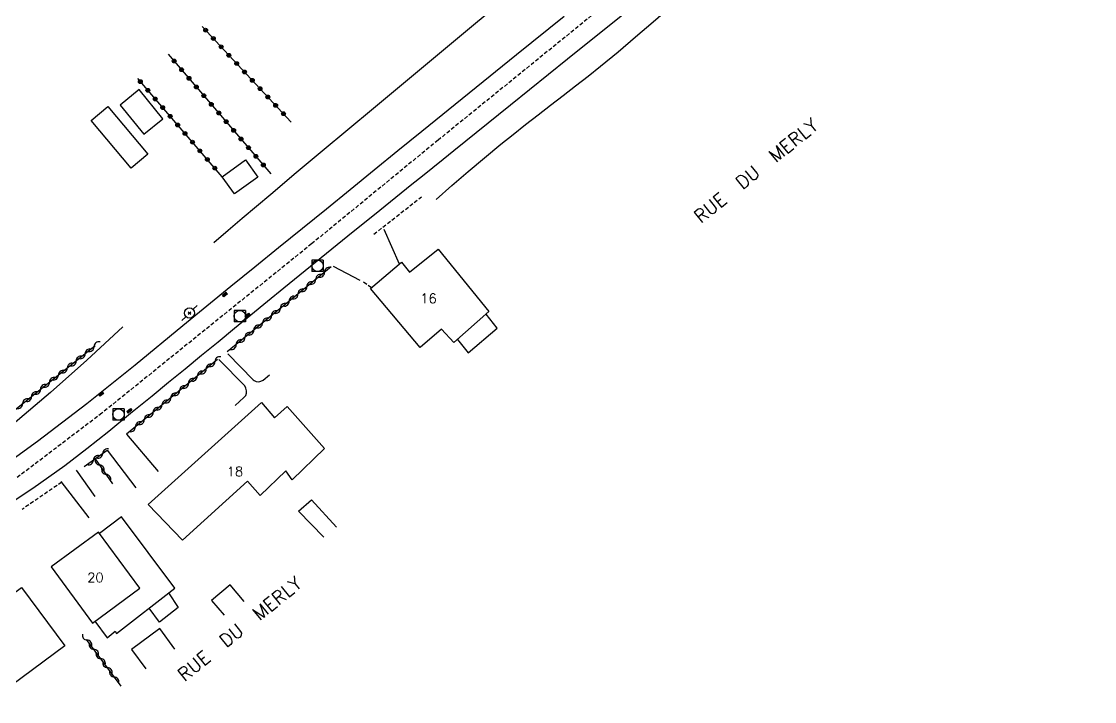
# Model space of a CAD drawing. Header units: millimetres. Extents: x 146998 to 148000, y 143999 to 145000.
# Drawn here: x 147859 to 148000, y 144462.6 to 144551.9 of the extents above; entities that cross this region are included whole.
import ezdxf
from ezdxf.enums import TextEntityAlignment as Align

# ---------------------------------------------------------------- set-up
doc = ezdxf.new("R2010")
doc.units = ezdxf.units.MM
doc.linetypes.add('DASHED', pattern=[0.75, 0.5, -0.25])
doc.layers.get('0').update_dxf_attribs({"linetype": 'CONTINUOUS'})
for name, color, linetype in [('W0001', 6, 'DASHED'), ('W0008', 7, 'CONTINUOUS'), ('W0014', 7, 'CONTINUOUS'), ('W0017', 7, 'CONTINUOUS'), ('W0101', 7, 'CONTINUOUS'), ('W0104', 1, 'CONTINUOUS'), ('W0112', 1, 'DASHED'), ('W0211', 2, 'CONTINUOUS'), ('W0310', 3, 'CONTINUOUS'), ('W0323', 7, 'CONTINUOUS'), ('W0333', 7, 'CONTINUOUS'), ('W0401', 7, 'CONTINUOUS'), ('W0420', 7, 'CONTINUOUS'), ('W0473', 7, 'CONTINUOUS'), ('W0515', 5, 'CONTINUOUS'), ('W0989', 7, 'CONTINUOUS'), ('W0991', 7, 'CONTINUOUS')]:
    doc.layers.add(name, color=color, linetype=linetype)
doc.styles.get("Standard").update_dxf_attribs({"font": 'romans.shx', "width": 0.85})

# ---------------------------------------------------------------- blocks, each defined once
blk = doc.blocks.new('T473')
for p, q in [((-0.166667, 0.166667), (0.166667, -0.166667)), ((-0.166667, -0.166667), (0.166667, 0.166667)), ((0.500001, 0.500001), (1.000002, 1.000002)), ((-1.000002, -1.000002), (-0.500001, -0.500001))]:
    blk.add_line(p, q)
blk.add_ellipse((0, 0), major_axis=(0.471405, 0.471405), ratio=1, start_param=5.4977871438, end_param=11.780972451)
blk = doc.blocks.new('T401')
for p, q in [((-0.3, 0.3), (0, 0.3)), ((-0.3, -0.25), (-0.3, 0.3)), ((-0.3, 0.15), (0, 0.15)), ((-0.3, 0), (0, 0)), ((0, 0.3), (0, -0.25)), ((-0.3, -0.15), (0, -0.15)), ((-0.3, -0.25), (-0.3, -0.3)), ((-0.3, -0.3), (0, -0.3)), ((0, -0.3), (0, -0.25))]:
    blk.add_line(p, q)
blk = doc.blocks.new('T420')
for p, q in [((0.75, 0.75), (-0.75, 0.75)), ((-0.75, 0.75), (-0.75, -0.75)), ((0.75, 0.75), (0.75, -0.75)), ((0.75, -0.75), (-0.75, -0.75))]:
    blk.add_line(p, q)
blk.add_ellipse((0, 0), major_axis=(-0.53, 0.53), ratio=1, start_param=3.926991, end_param=10.210176)
blk = doc.blocks.new('t323o')
at = {"color": 0, "linetype": 'Continuous'}
for radius in [0.25, 0.15]:
    blk.add_circle((0, 0), radius, dxfattribs=at)
blk = doc.blocks.new('t310o')
at = {"color": 0, "linetype": 'Continuous'}
for centre, start, end in [((-0.5, 0.38), 216.8699, 323.1304), ((0.5, -0.37), 36.8699, 143.1303)]:
    blk.add_arc(centre, 0.625, start, end, dxfattribs=at)

msp = doc.modelspace()

# ---------------------------------------------------------------- linework, layer by layer
at = {"layer": 'W0001'}
msp.add_lwpolyline([(148000, 144605.5), (147964.2, 144577.27), (147913.72, 144536.36), (147897.1, 144522.74), (147869.54, 144500.51), (147857.06, 144491.03), (147841.66, 144481.06), (147830.41, 144473.58), (147826.21, 144472.28), (147821.48, 144471.73), (147816, 144472.02), (147809.99, 144473.52), (147801.09, 144478.72), (147783.35, 144489.85), (147769.6, 144499.59)], dxfattribs=at)
at = {"layer": 'W0008'}
for points in [[(147910.29, 144530.56), (147911.67, 144531.67), (147913.04, 144532.78), (147914.41, 144533.88), (147915.79, 144534.99), (147923.26, 144541.01), (147930.74, 144547.03), (147938.21, 144553.06), (147945.69, 144559.08), (147953.16, 144565.1), (147960.64, 144571.12), (147968.11, 144577.15), (147975.58, 144583.18), (147978.05, 144585.18), (147980.51, 144587.19), (147982.97, 144589.21), (147985.43, 144591.23), (147987.9, 144593.24), (147990.37, 144595.23), (147992.86, 144597.22), (147995.37, 144599.18), (147996.99, 144600.43), (147998.63, 144601.66), (148000, 144602.67)], [(147930.28, 144552.61), (147924.05, 144547.57), (147917.82, 144542.53), (147911.59, 144537.48), (147908.45, 144534.94), (147905.32, 144532.4), (147902.18, 144529.85), (147899.05, 144527.3), (147895.91, 144524.76), (147892.77, 144522.21), (147889.64, 144519.67), (147886.49, 144517.13), (147880.18, 144511.99), (147873.89, 144506.82), (147867.54, 144501.72), (147861.07, 144496.77), (147857.87, 144494.48)]]:
    msp.add_lwpolyline(points, dxfattribs=at)
at = {"layer": 'W0014'}
msp.add_lwpolyline([(147856.19, 144487.8), (147860.46, 144490.67), (147864.65, 144493.65), (147867.58, 144495.87), (147870.45, 144498.16), (147873.29, 144500.49), (147876.13, 144502.8), (147878.31, 144504.56), (147880.47, 144506.33), (147882.64, 144508.11), (147884.8, 144509.88), (147886.96, 144511.66), (147889.13, 144513.43), (147891.29, 144515.21), (147893.46, 144516.97), (147897.66, 144520.38), (147901.87, 144523.78), (147906.08, 144527.17), (147910.29, 144530.56)], dxfattribs=at)
at = {"layer": 'W0017'}
for points in [[(147903.48, 144517.92), (147899.97, 144519.75)], [(147886.1, 144508.28), (147889.42, 144504.87), (147889.56, 144504.79), (147889.64, 144504.74), (147889.83, 144504.68), (147890.15, 144504.64), (147890.41, 144504.7), (147890.72, 144504.86), (147891.57, 144505.56)], [(147887.05, 144501.51), (147888.18, 144502.56), (147888.44, 144502.84), (147888.53, 144503.12), (147888.53, 144503.44), (147888.46, 144503.8), (147888.31, 144504.09), (147884.89, 144507.54)], [(147872.79, 144497.75), (147876.92, 144492.85)], [(147874.06, 144490.69), (147870.29, 144495.64)], [(147866.14, 144493.01), (147868.62, 144489.57)], [(147864.13, 144491.52), (147867.82, 144486.78)]]:
    msp.add_lwpolyline(points, dxfattribs=at)
at = {"layer": 'W0101'}
for points in [[(147904.85, 144516.89), (147908.93, 144520.32), (147909.98, 144519.02), (147913.73, 144522.03), (147920.4, 144513.85), (147915.81, 144509.79), (147914.19, 144511.56), (147911.38, 144509.13)], [(147875.6, 144488.5), (147890.5, 144501.9), (147892.24, 144499.88), (147893.88, 144501.39), (147898.79, 144495.87), (147894.56, 144491.76), (147893.71, 144492.93), (147890.33, 144489.7), (147888.69, 144491.57), (147880.14, 144483.81)], [(147862.87, 144480.31), (147868.29, 144472.94), (147874.52, 144477.52), (147869.1, 144484.89)], [(147849.09, 144470.32), (147858.96, 144477.62), (147864.65, 144469.94), (147854.78, 144462.64)]]:
    msp.add_lwpolyline(points, close=True, dxfattribs=at)
at = {"layer": 'W0104'}
for points in [[(147877.56, 144539.18), (147874.45, 144543.02), (147871.92, 144540.96), (147875.03, 144537.13)], [(147870.33, 144540.78), (147875.56, 144534.5), (147873.37, 144532.67), (147868.14, 144538.95)], [(147890.04, 144531.52), (147886.98, 144529.31), (147885.36, 144531.54), (147888.42, 144533.76)]]:
    msp.add_lwpolyline(points, close=True, dxfattribs=at)
for points in [[(147916.27, 144510.19), (147916.27, 144510.2), (147917.69, 144508.42), (147921.48, 144511.66), (147920.04, 144513.53), (147920.03, 144513.52)], [(147868.62, 144473.19), (147868.62, 144473.19), (147870.21, 144471.01), (147871.29, 144471.86), (147871.44, 144471.57), (147879.13, 144477.53), (147872.11, 144486.89), (147869.24, 144484.7)], [(147888.23, 144475.79), (147886.39, 144477.97), (147883.96, 144475.92), (147885.6, 144473.98)], [(147878.3, 144476.89), (147879.56, 144474.97), (147877.11, 144473.05), (147875.74, 144474.9)]]:
    msp.add_lwpolyline(points, dxfattribs=at)
at = {"layer": 'W0112'}
for points in [[(147905.3, 144524.01), (147911.54, 144528.93)], [(147904.96, 144516.98), (147903.84, 144517.76)], [(147864.26, 144491.43), (147859.05, 144487.87)]]:
    msp.add_lwpolyline(points, dxfattribs=at)
at = {"layer": 'W0211'}
for points in [[(147922.33, 144554.72), (147918.91, 144551.89), (147915.49, 144549.05), (147912.07, 144546.22), (147908.65, 144543.38), (147905.24, 144540.54), (147901.85, 144537.72), (147898.47, 144534.9), (147895.09, 144532.07), (147891.72, 144529.24), (147889.85, 144527.66), (147887.99, 144526.07), (147886.12, 144524.48), (147884.27, 144522.89)], [(147913.45, 144528.56), (147915.55, 144530.41), (147917.67, 144532.23), (147919.81, 144534.04), (147921.96, 144535.82), (147923.58, 144537.12), (147925.22, 144538.41), (147926.86, 144539.68), (147928.51, 144540.94), (147930.16, 144542.21), (147931.8, 144543.48), (147933.44, 144544.76), (147935.06, 144546.06), (147937.39, 144547.98), (147939.69, 144549.92), (147941.97, 144551.89), (147944.25, 144553.87)], [(147872.27, 144511.83), (147867.56, 144507.48), (147862.77, 144503.22), (147857.89, 144499.05), (147852.94, 144494.98), (147850.92, 144493.38), (147848.86, 144491.82), (147846.78, 144490.3), (147844.67, 144488.82)]]:
    msp.add_lwpolyline(points, dxfattribs=at)
at = {"layer": 'W0310'}
for points in [[(147899.68, 144519.74), (147893.61, 144514.77), (147886.02, 144508.57)], [(147868.67, 144509.36), (147852.08, 144496.15)], [(147884.74, 144507.55), (147872.78, 144497.77)], [(147870.22, 144495.62), (147867.2, 144493.47)], [(147868.67, 144494.52), (147870.95, 144491.22)], [(147872.05, 144464.66), (147867.52, 144470.8)]]:
    msp.add_lwpolyline(points, dxfattribs=at)
at = {"layer": 'W0323'}
for points in [[(147894.42, 144538.74), (147882.73, 144551.27)], [(147878.24, 144547.67), (147891.74, 144531.96)], [(147885.36, 144531.54), (147874.24, 144544.46)]]:
    msp.add_lwpolyline(points, dxfattribs=at)
at = {"layer": 'W0333'}
for points in [[(147908.66, 144520.09), (147906.64, 144524.61)], [(147898.7, 144484.2), (147895.39, 144487.63), (147897.07, 144489.14)], [(147897.07, 144489.14), (147900.39, 144485.55)]]:
    msp.add_lwpolyline(points, dxfattribs=at)
at = {"layer": 'W0515'}
msp.add_lwpolyline([(147879.13, 144469.53), (147877.14, 144472.21), (147873.44, 144469.45), (147875.33, 144466.92)], dxfattribs=at)

# ---------------------------------------------------------------- block references
at = {"layer": 'W0310'}
for p, rotation in [((147898.79, 144519.02), 219.2919772632908), ((147897.63, 144518.07), 219.2919772632908), ((147895.31, 144516.17), 219.2919772632908), ((147896.47, 144517.12), 219.2919772632908), ((147894.15, 144515.22), 219.2919772632908), ((147891.82, 144513.32), 219.262265329947), ((147892.99, 144514.27), 219.262265329947), ((147890.66, 144512.37), 219.262265329947), ((147888.34, 144510.47), 219.262265329947), ((147889.5, 144511.42), 219.262265329947), ((147868.51, 144509.24), 218.54376269546), ((147887.18, 144509.52), 219.262265329947), ((147866.16, 144507.37), 218.54376269546), ((147867.33, 144508.3), 218.54376269546), ((147864.99, 144506.43), 218.54376269546), ((147883.23, 144506.32), 219.2927986428639), ((147884.39, 144507.27), 219.2927986428639), ((147862.64, 144504.56), 218.54376269546), ((147863.81, 144505.5), 218.54376269546), ((147882.07, 144505.37), 219.2927986428639), ((147861.47, 144503.63), 218.54376269546), ((147879.75, 144503.47), 219.2927986428639), ((147880.91, 144504.42), 219.2927986428639), ((147859.12, 144501.76), 218.54376269546), ((147860.29, 144502.69), 218.54376269546), ((147878.59, 144502.52), 219.2927986428639), ((147876.27, 144500.62), 219.2927986428639), ((147877.43, 144501.57), 219.2927986428639), ((147875.11, 144499.67), 219.2927986428639), ((147873.94, 144498.72), 219.2927986428639), ((147869.64, 144495.21), 215.4461367292185), ((147868.42, 144494.34), 215.4461367292185), ((147869.25, 144493.68), 304.6526981693788), ((147870.1, 144492.45), 304.6526981693788), ((147867.6, 144470.7), 126.3858549406725), ((147868.49, 144469.49), 126.3858549406725), ((147869.38, 144468.28), 126.3858549406725), ((147870.27, 144467.08), 126.3858549406725), ((147871.16, 144465.87), 126.3858549406725)]:
    msp.add_blockref('t310o', p, dxfattribs=dict(at, rotation=rotation))
at = {"layer": 'W0323'}
for p, rotation in [((147883.17, 144550.8), 133.0038282652218), ((147884.19, 144549.71), 133.0038282652218), ((147885.21, 144548.61), 133.0038282652218), ((147886.23, 144547.51), 133.0038282652218), ((147879.03, 144546.75), 310.6667915474561), ((147887.26, 144546.42), 133.0038282652218), ((147880.01, 144545.61), 310.6667915474561), ((147880.99, 144544.48), 310.6667915474561), ((147888.28, 144545.32), 133.0038282652218), ((147874.59, 144544.05), 130.7149694078757), ((147881.96, 144543.34), 310.6667915474561), ((147889.3, 144544.22), 133.0038282652218), ((147890.33, 144543.12), 133.0038282652218), ((147875.57, 144542.91), 130.7149694078757), ((147876.55, 144541.77), 130.7149694078757), ((147882.94, 144542.2), 310.6667915474561), ((147891.35, 144542.03), 133.0038282652218), ((147877.53, 144540.64), 130.7149694078757), ((147883.92, 144541.06), 310.6667915474561), ((147892.37, 144540.93), 133.0038282652218), ((147878.51, 144539.5), 130.7149694078757), ((147884.9, 144539.93), 310.6667915474561), ((147885.87, 144538.79), 310.6667915474561), ((147893.4, 144539.83), 133.0038282652218), ((147879.49, 144538.36), 130.7149694078757), ((147886.85, 144537.65), 310.6667915474561), ((147880.46, 144537.23), 130.7149694078757), ((147881.44, 144536.09), 130.7149694078757), ((147887.83, 144536.51), 310.6667915474561), ((147882.42, 144534.95), 130.7149694078757), ((147888.81, 144535.37), 310.6667915474561), ((147883.4, 144533.82), 130.7149694078757), ((147889.78, 144534.24), 310.6667915474561), ((147884.38, 144532.68), 130.7149694078757), ((147890.76, 144533.1), 310.6667915474561)]:
    msp.add_blockref('t323o', p, dxfattribs=dict(at, rotation=rotation))
at = {"layer": 'W0401'}
for p, rotation in [((147885.61, 144516.2), 128.9601633236944), ((147888.75, 144513.23), 309.3521358136449), ((147869.35, 144503.15), 128.6284073753286), ((147873.24, 144500.69), 309.3382124730218)]:
    msp.add_blockref('T401', p, dxfattribs=dict(at, rotation=rotation))
at = {"layer": 'W0420'}
for p in [(147897.89, 144519.86), (147887.67, 144513.25), (147871.71, 144500.34)]:
    msp.add_blockref('T420', p, dxfattribs=at)
at = {"layer": 'W0473'}
msp.add_blockref('T473', (147881.05, 144513.66), dxfattribs=at)

# ---------------------------------------------------------------- texts
at = {"layer": 'W0989'}
for p in [(147948.24, 144525.35), (147880.38, 144465.18)]:
    msp.add_text('RUE  DU  MERLY  ', height=1.75, rotation=39.0501, dxfattribs=at).set_placement(p)
at = {"layer": 'W0991'}
for s, p in [('16', (147912.47, 144515.58)), ('18', (147887.03, 144492.85)), ('20', (147868.69, 144478.92))]:
    msp.add_text(s, height=1.25, dxfattribs=at).set_placement(p, align=Align.MIDDLE_CENTER)

doc.saveas('drawing.dxf')
